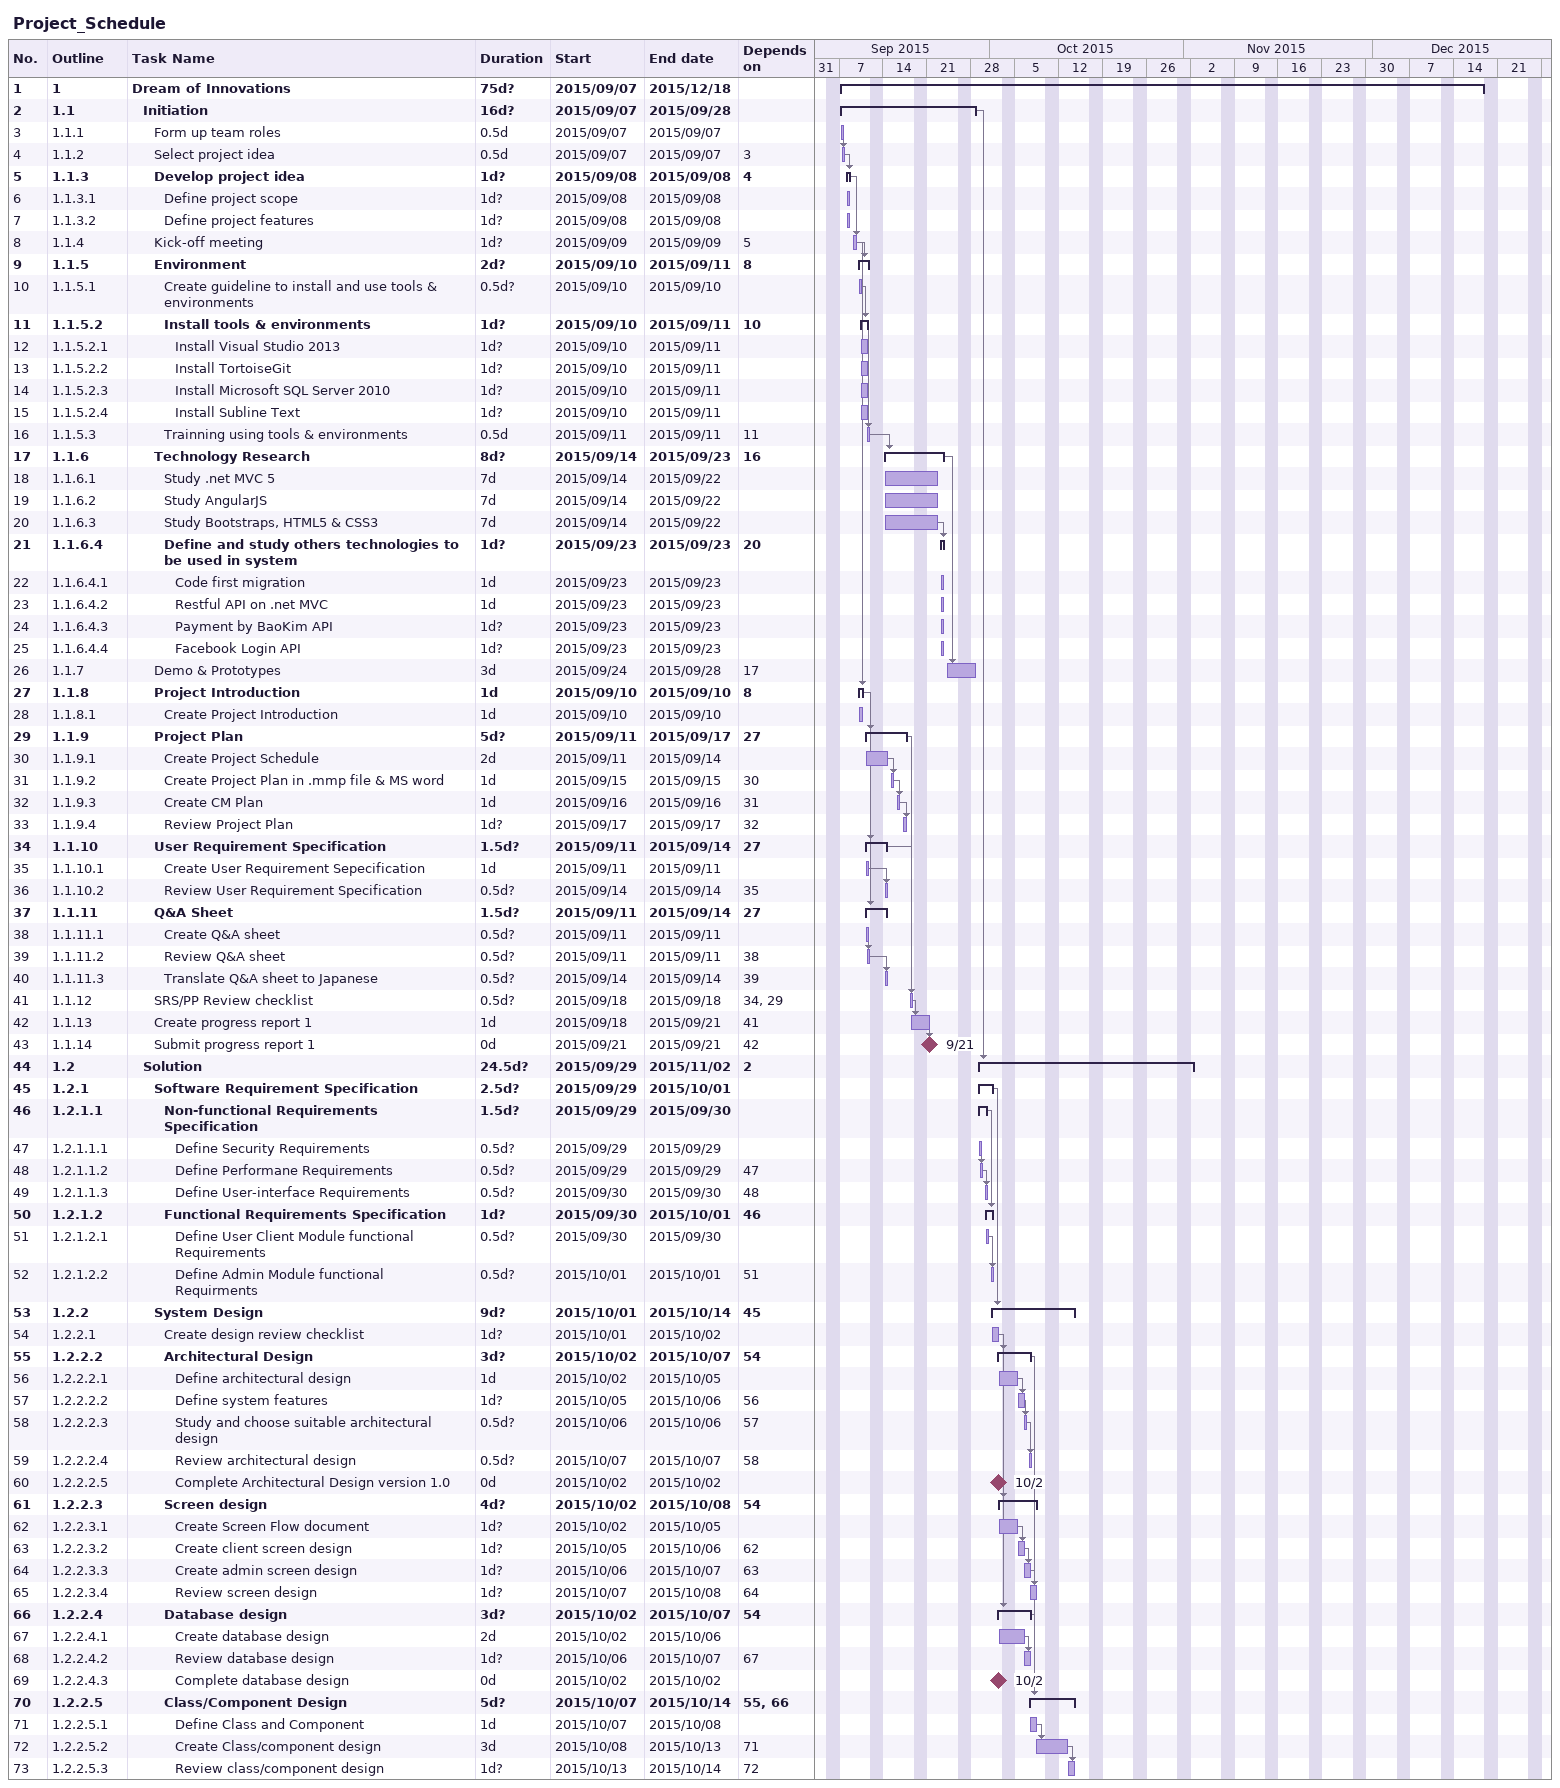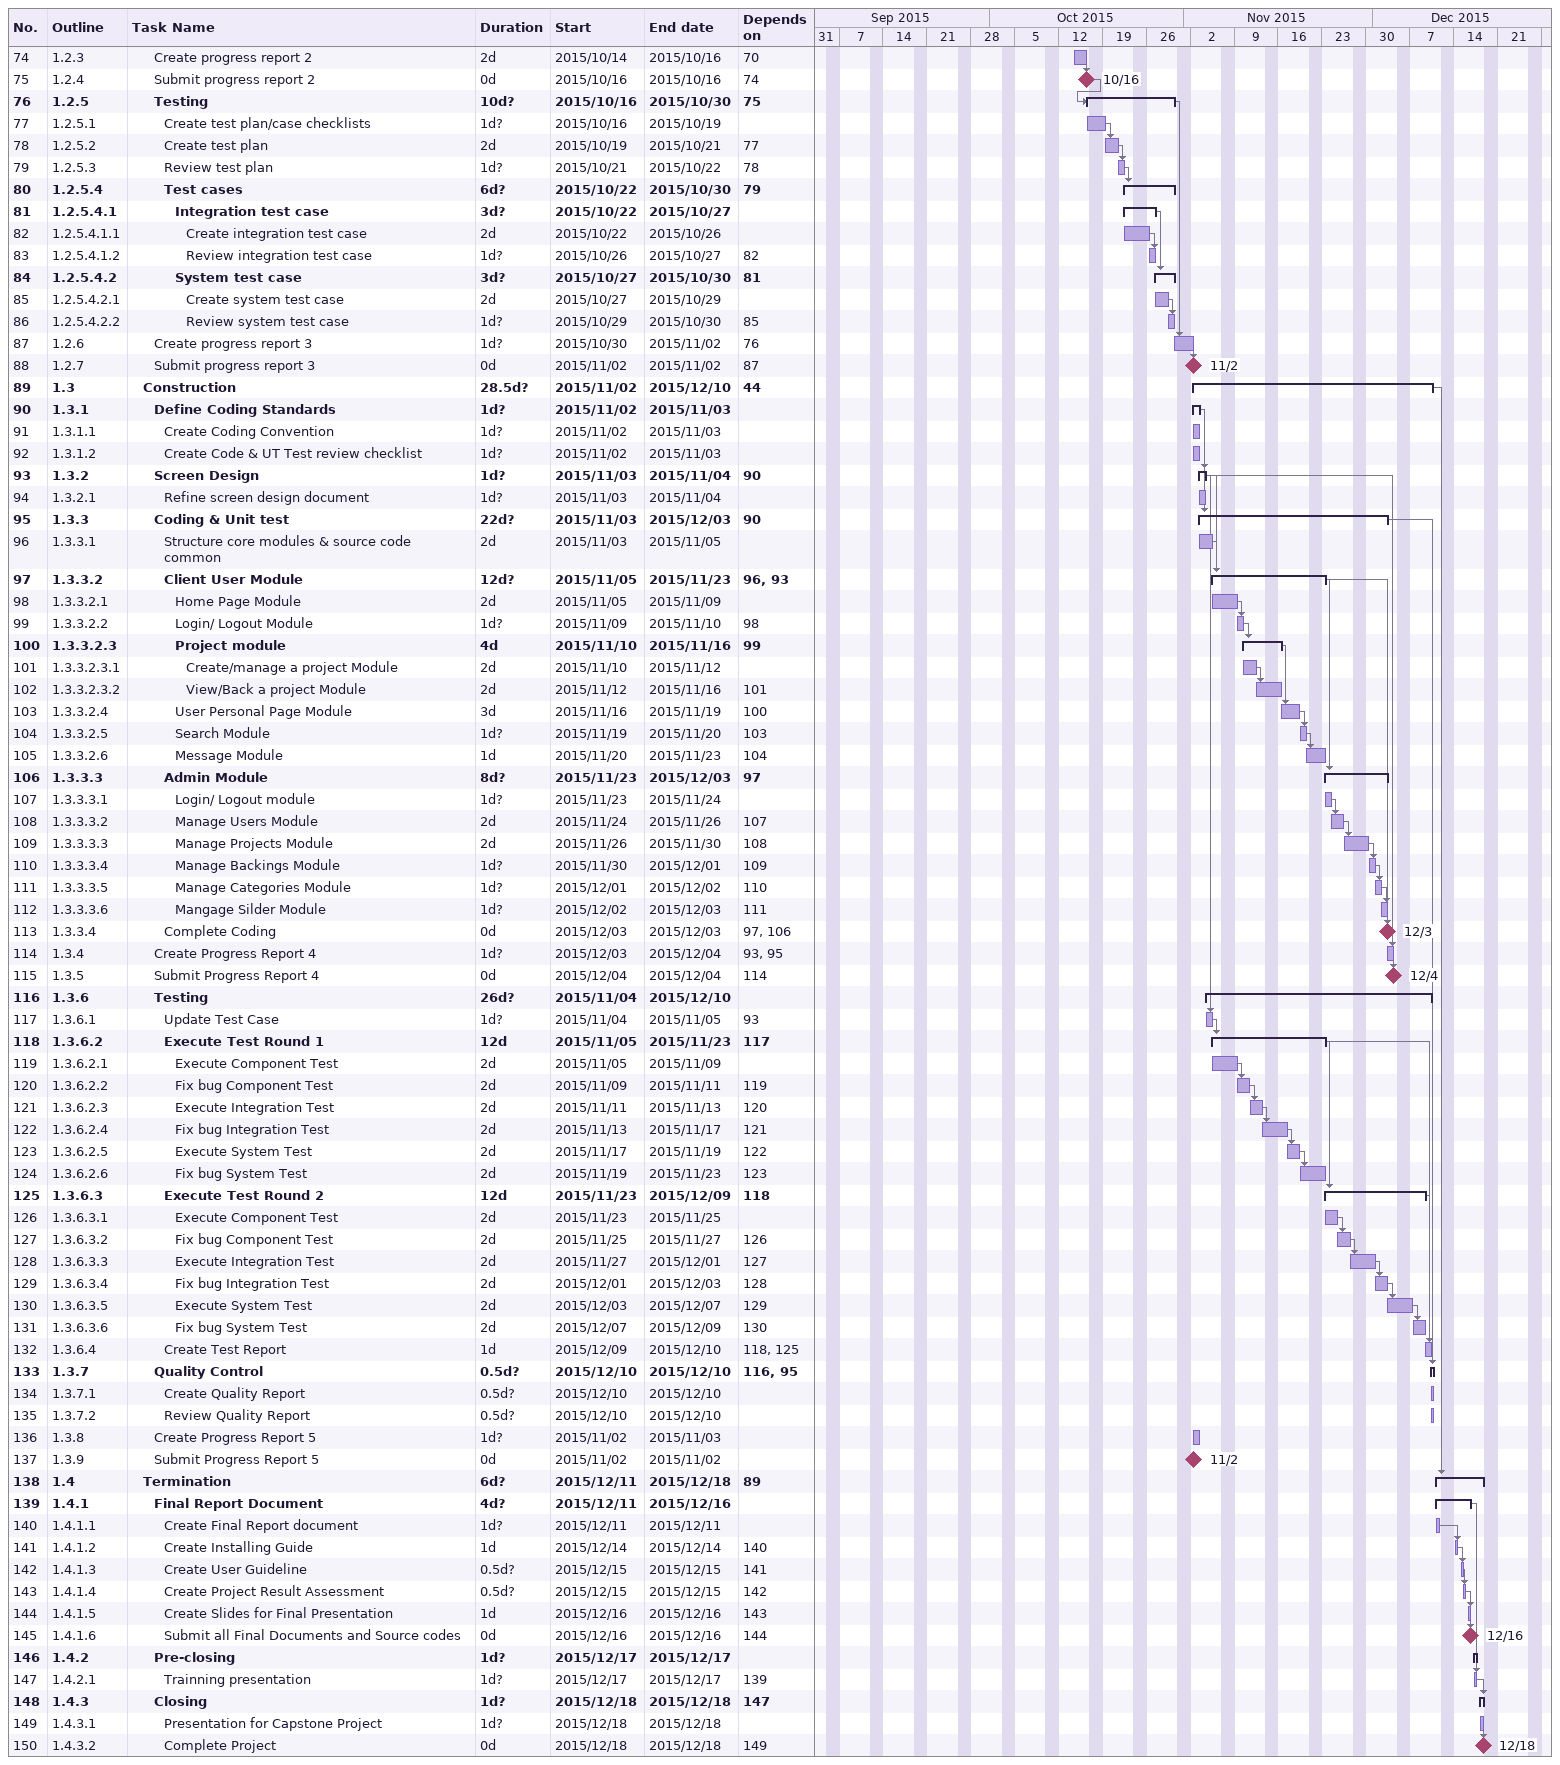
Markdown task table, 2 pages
Project_Schedule

| ID | WBS | Task | Duration | Start | Finish | Predecessors |
|---|---|---|---|---|---|---|
| 1 | 1 | **Dream of Innovations** | 75d? | 2015-09-07 | 2015-12-18 |  |
| 2 | 1.1 | **Initiation** | 16d? | 2015-09-07 | 2015-09-28 |  |
| 3 | 1.1.1 | Form up team roles | 0.5d | 2015-09-07 | 2015-09-07 |  |
| 4 | 1.1.2 | Select project idea | 0.5d | 2015-09-07 | 2015-09-07 | 3 |
| 5 | 1.1.3 | **Develop project idea** | 1d? | 2015-09-08 | 2015-09-08 | 4 |
| 6 | 1.1.3.1 | Define project scope | 1d? | 2015-09-08 | 2015-09-08 |  |
| 7 | 1.1.3.2 | Define project features | 1d? | 2015-09-08 | 2015-09-08 |  |
| 8 | 1.1.4 | Kick-off meeting | 1d? | 2015-09-09 | 2015-09-09 | 5 |
| 9 | 1.1.5 | **Environment** | 2d? | 2015-09-10 | 2015-09-11 | 8 |
| 10 | 1.1.5.1 | Create guideline to install and use tools & environments | 0.5d? | 2015-09-10 | 2015-09-10 |  |
| 11 | 1.1.5.2 | **Install tools & environments** | 1d? | 2015-09-10 | 2015-09-11 | 10 |
| 12 | 1.1.5.2.1 | Install Visual Studio 2013 | 1d? | 2015-09-10 | 2015-09-11 |  |
| 13 | 1.1.5.2.2 | Install TortoiseGit | 1d? | 2015-09-10 | 2015-09-11 |  |
| 14 | 1.1.5.2.3 | Install Microsoft SQL Server 2010 | 1d? | 2015-09-10 | 2015-09-11 |  |
| 15 | 1.1.5.2.4 | Install Subline Text | 1d? | 2015-09-10 | 2015-09-11 |  |
| 16 | 1.1.5.3 | Trainning using tools & environments | 0.5d | 2015-09-11 | 2015-09-11 | 11 |
| 17 | 1.1.6 | **Technology Research** | 8d? | 2015-09-14 | 2015-09-23 | 16 |
| 18 | 1.1.6.1 | Study .net MVC 5 | 7d | 2015-09-14 | 2015-09-22 |  |
| 19 | 1.1.6.2 | Study AngularJS | 7d | 2015-09-14 | 2015-09-22 |  |
| 20 | 1.1.6.3 | Study Bootstraps, HTML5 & CSS3 | 7d | 2015-09-14 | 2015-09-22 |  |
| 21 | 1.1.6.4 | **Define and study others technologies to be used in system** | 1d? | 2015-09-23 | 2015-09-23 | 20 |
| 22 | 1.1.6.4.1 | Code first migration | 1d | 2015-09-23 | 2015-09-23 |  |
| 23 | 1.1.6.4.2 | Restful API on .net MVC | 1d | 2015-09-23 | 2015-09-23 |  |
| 24 | 1.1.6.4.3 | Payment by BaoKim API | 1d? | 2015-09-23 | 2015-09-23 |  |
| 25 | 1.1.6.4.4 | Facebook Login API | 1d? | 2015-09-23 | 2015-09-23 |  |
| 26 | 1.1.7 | Demo & Prototypes | 3d | 2015-09-24 | 2015-09-28 | 17 |
| 27 | 1.1.8 | **Project Introduction** | 1d | 2015-09-10 | 2015-09-10 | 8 |
| 28 | 1.1.8.1 | Create Project Introduction | 1d | 2015-09-10 | 2015-09-10 |  |
| 29 | 1.1.9 | **Project Plan** | 5d? | 2015-09-11 | 2015-09-17 | 27 |
| 30 | 1.1.9.1 | Create Project Schedule | 2d | 2015-09-11 | 2015-09-14 |  |
| 31 | 1.1.9.2 | Create Project Plan in .mmp file & MS word | 1d | 2015-09-15 | 2015-09-15 | 30 |
| 32 | 1.1.9.3 | Create CM Plan | 1d | 2015-09-16 | 2015-09-16 | 31 |
| 33 | 1.1.9.4 | Review Project Plan | 1d? | 2015-09-17 | 2015-09-17 | 32 |
| 34 | 1.1.10 | **User Requirement Specification** | 1.5d? | 2015-09-11 | 2015-09-14 | 27 |
| 35 | 1.1.10.1 | Create User Requirement Sepecification | 1d | 2015-09-11 | 2015-09-11 |  |
| 36 | 1.1.10.2 | Review User Requirement Specification | 0.5d? | 2015-09-14 | 2015-09-14 | 35 |
| 37 | 1.1.11 | **Q&A Sheet** | 1.5d? | 2015-09-11 | 2015-09-14 | 27 |
| 38 | 1.1.11.1 | Create Q&A sheet | 0.5d? | 2015-09-11 | 2015-09-11 |  |
| 39 | 1.1.11.2 | Review Q&A sheet | 0.5d? | 2015-09-11 | 2015-09-11 | 38 |
| 40 | 1.1.11.3 | Translate Q&A sheet to Japanese | 0.5d? | 2015-09-14 | 2015-09-14 | 39 |
| 41 | 1.1.12 | SRS/PP Review checklist | 0.5d? | 2015-09-18 | 2015-09-18 | 34, 29 |
| 42 | 1.1.13 | Create progress report 1 | 1d | 2015-09-18 | 2015-09-21 | 41 |
| 43 | 1.1.14 | Submit progress report 1 | 0d | 2015-09-21 | 2015-09-21 | 42 |
| 44 | 1.2 | **Solution** | 24.5d? | 2015-09-29 | 2015-11-02 | 2 |
| 45 | 1.2.1 | **Software Requirement Specification** | 2.5d? | 2015-09-29 | 2015-10-01 |  |
| 46 | 1.2.1.1 | **Non-functional Requirements Specification** | 1.5d? | 2015-09-29 | 2015-09-30 |  |
| 47 | 1.2.1.1.1 | Define Security Requirements | 0.5d? | 2015-09-29 | 2015-09-29 |  |
| 48 | 1.2.1.1.2 | Define Performane Requirements | 0.5d? | 2015-09-29 | 2015-09-29 | 47 |
| 49 | 1.2.1.1.3 | Define User-interface Requirements | 0.5d? | 2015-09-30 | 2015-09-30 | 48 |
| 50 | 1.2.1.2 | **Functional Requirements Specification** | 1d? | 2015-09-30 | 2015-10-01 | 46 |
| 51 | 1.2.1.2.1 | Define User Client Module functional Requirements | 0.5d? | 2015-09-30 | 2015-09-30 |  |
| 52 | 1.2.1.2.2 | Define Admin Module functional Requirments | 0.5d? | 2015-10-01 | 2015-10-01 | 51 |
| 53 | 1.2.2 | **System Design** | 9d? | 2015-10-01 | 2015-10-14 | 45 |
| 54 | 1.2.2.1 | Create design review checklist | 1d? | 2015-10-01 | 2015-10-02 |  |
| 55 | 1.2.2.2 | **Architectural Design** | 3d? | 2015-10-02 | 2015-10-07 | 54 |
| 56 | 1.2.2.2.1 | Define architectural design | 1d | 2015-10-02 | 2015-10-05 |  |
| 57 | 1.2.2.2.2 | Define system features | 1d? | 2015-10-05 | 2015-10-06 | 56 |
| 58 | 1.2.2.2.3 | Study and choose suitable architectural design | 0.5d? | 2015-10-06 | 2015-10-06 | 57 |
| 59 | 1.2.2.2.4 | Review architectural design | 0.5d? | 2015-10-07 | 2015-10-07 | 58 |
| 60 | 1.2.2.2.5 | Complete Architectural Design version 1.0 | 0d | 2015-10-02 | 2015-10-02 |  |
| 61 | 1.2.2.3 | **Screen design** | 4d? | 2015-10-02 | 2015-10-08 | 54 |
| 62 | 1.2.2.3.1 | Create Screen Flow document | 1d? | 2015-10-02 | 2015-10-05 |  |
| 63 | 1.2.2.3.2 | Create client screen design | 1d? | 2015-10-05 | 2015-10-06 | 62 |
| 64 | 1.2.2.3.3 | Create admin screen design | 1d? | 2015-10-06 | 2015-10-07 | 63 |
| 65 | 1.2.2.3.4 | Review screen design | 1d? | 2015-10-07 | 2015-10-08 | 64 |
| 66 | 1.2.2.4 | **Database design** | 3d? | 2015-10-02 | 2015-10-07 | 54 |
| 67 | 1.2.2.4.1 | Create database design | 2d | 2015-10-02 | 2015-10-06 |  |
| 68 | 1.2.2.4.2 | Review database design | 1d? | 2015-10-06 | 2015-10-07 | 67 |
| 69 | 1.2.2.4.3 | Complete database design | 0d | 2015-10-02 | 2015-10-02 |  |
| 70 | 1.2.2.5 | **Class/Component Design** | 5d? | 2015-10-07 | 2015-10-14 | 55, 66 |
| 71 | 1.2.2.5.1 | Define Class and Component | 1d | 2015-10-07 | 2015-10-08 |  |
| 72 | 1.2.2.5.2 | Create Class/component design | 3d | 2015-10-08 | 2015-10-13 | 71 |
| 73 | 1.2.2.5.3 | Review class/component design | 1d? | 2015-10-13 | 2015-10-14 | 72 |
| 74 | 1.2.3 | Create progress report 2 | 2d | 2015-10-14 | 2015-10-16 | 70 |
| 75 | 1.2.4 | Submit progress report 2 | 0d | 2015-10-16 | 2015-10-16 | 74 |
| 76 | 1.2.5 | **Testing** | 10d? | 2015-10-16 | 2015-10-30 | 75 |
| 77 | 1.2.5.1 | Create test plan/case checklists | 1d? | 2015-10-16 | 2015-10-19 |  |
| 78 | 1.2.5.2 | Create test plan | 2d | 2015-10-19 | 2015-10-21 | 77 |
| 79 | 1.2.5.3 | Review test plan | 1d? | 2015-10-21 | 2015-10-22 | 78 |
| 80 | 1.2.5.4 | **Test cases** | 6d? | 2015-10-22 | 2015-10-30 | 79 |
| 81 | 1.2.5.4.1 | **Integration test case** | 3d? | 2015-10-22 | 2015-10-27 |  |
| 82 | 1.2.5.4.1.1 | Create integration test case | 2d | 2015-10-22 | 2015-10-26 |  |
| 83 | 1.2.5.4.1.2 | Review integration test case | 1d? | 2015-10-26 | 2015-10-27 | 82 |
| 84 | 1.2.5.4.2 | **System test case** | 3d? | 2015-10-27 | 2015-10-30 | 81 |
| 85 | 1.2.5.4.2.1 | Create system test case | 2d | 2015-10-27 | 2015-10-29 |  |
| 86 | 1.2.5.4.2.2 | Review system test case | 1d? | 2015-10-29 | 2015-10-30 | 85 |
| 87 | 1.2.6 | Create progress report 3 | 1d? | 2015-10-30 | 2015-11-02 | 76 |
| 88 | 1.2.7 | Submit progress report 3 | 0d | 2015-11-02 | 2015-11-02 | 87 |
| 89 | 1.3 | **Construction** | 28.5d? | 2015-11-02 | 2015-12-10 | 44 |
| 90 | 1.3.1 | **Define Coding Standards** | 1d? | 2015-11-02 | 2015-11-03 |  |
| 91 | 1.3.1.1 | Create Coding Convention | 1d? | 2015-11-02 | 2015-11-03 |  |
| 92 | 1.3.1.2 | Create Code & UT Test review checklist | 1d? | 2015-11-02 | 2015-11-03 |  |
| 93 | 1.3.2 | **Screen Design** | 1d? | 2015-11-03 | 2015-11-04 | 90 |
| 94 | 1.3.2.1 | Refine screen design document | 1d? | 2015-11-03 | 2015-11-04 |  |
| 95 | 1.3.3 | **Coding & Unit test** | 22d? | 2015-11-03 | 2015-12-03 | 90 |
| 96 | 1.3.3.1 | Structure core modules & source code common | 2d | 2015-11-03 | 2015-11-05 |  |
| 97 | 1.3.3.2 | **Client User Module** | 12d? | 2015-11-05 | 2015-11-23 | 96, 93 |
| 98 | 1.3.3.2.1 | Home Page Module | 2d | 2015-11-05 | 2015-11-09 |  |
| 99 | 1.3.3.2.2 | Login/ Logout Module | 1d? | 2015-11-09 | 2015-11-10 | 98 |
| 100 | 1.3.3.2.3 | **Project module** | 4d | 2015-11-10 | 2015-11-16 | 99 |
| 101 | 1.3.3.2.3.1 | Create/manage a project Module | 2d | 2015-11-10 | 2015-11-12 |  |
| 102 | 1.3.3.2.3.2 | View/Back a project Module | 2d | 2015-11-12 | 2015-11-16 | 101 |
| 103 | 1.3.3.2.4 | User Personal Page Module | 3d | 2015-11-16 | 2015-11-19 | 100 |
| 104 | 1.3.3.2.5 | Search Module | 1d? | 2015-11-19 | 2015-11-20 | 103 |
| 105 | 1.3.3.2.6 | Message Module | 1d | 2015-11-20 | 2015-11-23 | 104 |
| 106 | 1.3.3.3 | **Admin Module** | 8d? | 2015-11-23 | 2015-12-03 | 97 |
| 107 | 1.3.3.3.1 | Login/ Logout module | 1d? | 2015-11-23 | 2015-11-24 |  |
| 108 | 1.3.3.3.2 | Manage Users Module | 2d | 2015-11-24 | 2015-11-26 | 107 |
| 109 | 1.3.3.3.3 | Manage Projects Module | 2d | 2015-11-26 | 2015-11-30 | 108 |
| 110 | 1.3.3.3.4 | Manage Backings Module | 1d? | 2015-11-30 | 2015-12-01 | 109 |
| 111 | 1.3.3.3.5 | Manage Categories Module | 1d? | 2015-12-01 | 2015-12-02 | 110 |
| 112 | 1.3.3.3.6 | Mangage Silder Module | 1d? | 2015-12-02 | 2015-12-03 | 111 |
| 113 | 1.3.3.4 | Complete Coding | 0d | 2015-12-03 | 2015-12-03 | 97, 106 |
| 114 | 1.3.4 | Create Progress Report 4 | 1d? | 2015-12-03 | 2015-12-04 | 93, 95 |
| 115 | 1.3.5 | Submit Progress Report 4 | 0d | 2015-12-04 | 2015-12-04 | 114 |
| 116 | 1.3.6 | **Testing** | 26d? | 2015-11-04 | 2015-12-10 |  |
| 117 | 1.3.6.1 | Update Test Case | 1d? | 2015-11-04 | 2015-11-05 | 93 |
| 118 | 1.3.6.2 | **Execute Test Round 1** | 12d | 2015-11-05 | 2015-11-23 | 117 |
| 119 | 1.3.6.2.1 | Execute Component Test | 2d | 2015-11-05 | 2015-11-09 |  |
| 120 | 1.3.6.2.2 | Fix bug Component Test | 2d | 2015-11-09 | 2015-11-11 | 119 |
| 121 | 1.3.6.2.3 | Execute Integration Test | 2d | 2015-11-11 | 2015-11-13 | 120 |
| 122 | 1.3.6.2.4 | Fix bug Integration Test | 2d | 2015-11-13 | 2015-11-17 | 121 |
| 123 | 1.3.6.2.5 | Execute System Test | 2d | 2015-11-17 | 2015-11-19 | 122 |
| 124 | 1.3.6.2.6 | Fix bug System Test | 2d | 2015-11-19 | 2015-11-23 | 123 |
| 125 | 1.3.6.3 | **Execute Test Round 2** | 12d | 2015-11-23 | 2015-12-09 | 118 |
| 126 | 1.3.6.3.1 | Execute Component Test | 2d | 2015-11-23 | 2015-11-25 |  |
| 127 | 1.3.6.3.2 | Fix bug Component Test | 2d | 2015-11-25 | 2015-11-27 | 126 |
| 128 | 1.3.6.3.3 | Execute Integration Test | 2d | 2015-11-27 | 2015-12-01 | 127 |
| 129 | 1.3.6.3.4 | Fix bug Integration Test | 2d | 2015-12-01 | 2015-12-03 | 128 |
| 130 | 1.3.6.3.5 | Execute System Test | 2d | 2015-12-03 | 2015-12-07 | 129 |
| 131 | 1.3.6.3.6 | Fix bug System Test | 2d | 2015-12-07 | 2015-12-09 | 130 |
| 132 | 1.3.6.4 | Create Test Report | 1d | 2015-12-09 | 2015-12-10 | 118, 125 |
| 133 | 1.3.7 | **Quality Control** | 0.5d? | 2015-12-10 | 2015-12-10 | 116, 95 |
| 134 | 1.3.7.1 | Create Quality Report | 0.5d? | 2015-12-10 | 2015-12-10 |  |
| 135 | 1.3.7.2 | Review Quality Report | 0.5d? | 2015-12-10 | 2015-12-10 |  |
| 136 | 1.3.8 | Create Progress Report 5 | 1d? | 2015-11-02 | 2015-11-03 |  |
| 137 | 1.3.9 | Submit Progress Report 5 | 0d | 2015-11-02 | 2015-11-02 |  |
| 138 | 1.4 | **Termination** | 6d? | 2015-12-11 | 2015-12-18 | 89 |
| 139 | 1.4.1 | **Final Report Document** | 4d? | 2015-12-11 | 2015-12-16 |  |
| 140 | 1.4.1.1 | Create Final Report document | 1d? | 2015-12-11 | 2015-12-11 |  |
| 141 | 1.4.1.2 | Create Installing Guide | 1d | 2015-12-14 | 2015-12-14 | 140 |
| 142 | 1.4.1.3 | Create User Guideline | 0.5d? | 2015-12-15 | 2015-12-15 | 141 |
| 143 | 1.4.1.4 | Create Project Result Assessment | 0.5d? | 2015-12-15 | 2015-12-15 | 142 |
| 144 | 1.4.1.5 | Create Slides for Final Presentation | 1d | 2015-12-16 | 2015-12-16 | 143 |
| 145 | 1.4.1.6 | Submit all Final Documents and Source codes | 0d | 2015-12-16 | 2015-12-16 | 144 |
| 146 | 1.4.2 | **Pre-closing** | 1d? | 2015-12-17 | 2015-12-17 |  |
| 147 | 1.4.2.1 | Trainning presentation | 1d? | 2015-12-17 | 2015-12-17 | 139 |
| 148 | 1.4.3 | **Closing** | 1d? | 2015-12-18 | 2015-12-18 | 147 |
| 149 | 1.4.3.1 | Presentation for Capstone Project | 1d? | 2015-12-18 | 2015-12-18 |  |
| 150 | 1.4.3.2 | Complete Project | 0d | 2015-12-18 | 2015-12-18 | 149 |
